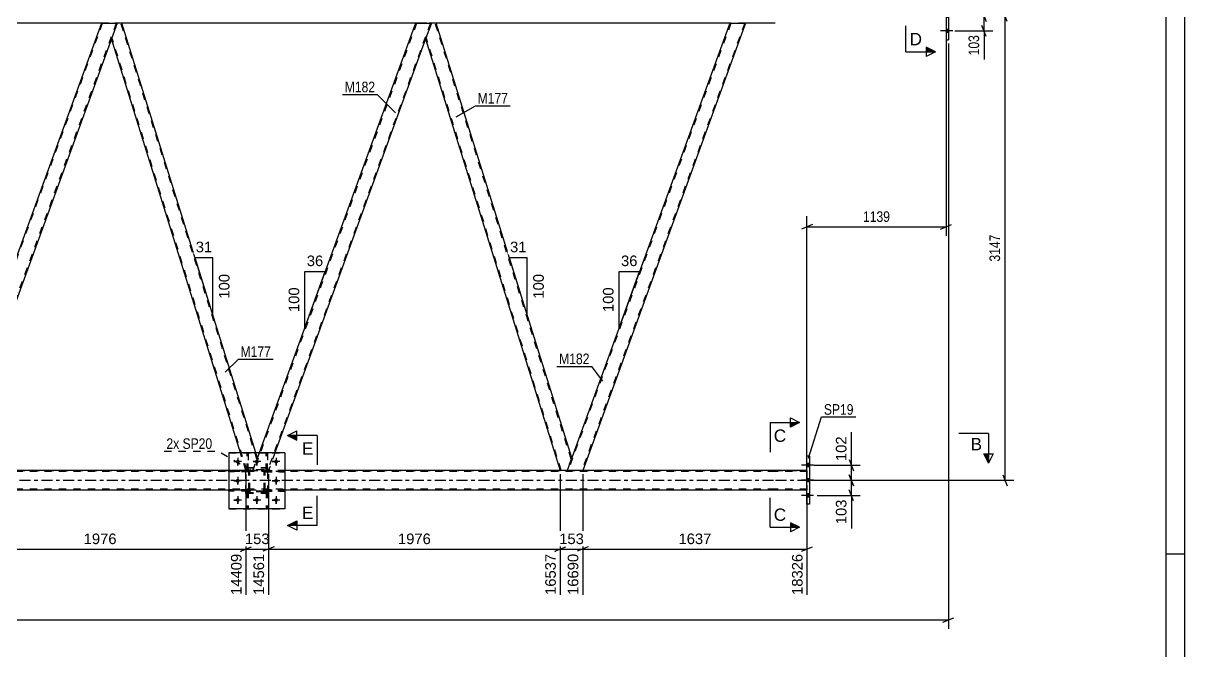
# Model space of a CAD drawing. Header units: millimetres. Extents: x 0 to 841, y 0 to 594.
# Drawn here: x 526.3 to 841, y 271.8 to 441.9 of the extents above; entities that cross this region are included whole.
import ezdxf

# ---------------------------------------------------------------- set-up
doc = ezdxf.new("R2010")
doc.units = ezdxf.units.MM
doc.linetypes.add('DXK_LINE_DOT2', pattern=[3.9198, 1.9599, -1.9599])
doc.linetypes.add('DXK_LINE_DOT3', pattern=[5.9187, 2.979, -0.9799, 0.9799, -0.9799])
doc.styles.add('Arial', font='arial.ttf', dxfattribs={"height": 0.2})
doc.styles.add('Arial Narrow', font='ARIALN.TTF', dxfattribs={"height": 0.2})

# ---------------------------------------------------------------- blocks, each defined once
blk = doc.blocks.new('Unknown-717034159-1133')
at = {"color": 5, "linetype": 'Continuous'}
for p, q in [((841, 0), (841, 594)), ((836, 5), (836, 589)), ((841, 298), (836, 298))]:
    blk.add_line(p, q, dxfattribs=at)
blk = doc.blocks.new('Part-717034159-4029 - 3558')
at = {"color": 7, "linetype": 'DXK_LINE_DOT2'}
for p, q in [((592.52, 315.11), (592.2, 315.11)), ((592.2, 315.11), (592.2, 310.27)), ((592.52, 315.11), (592.52, 310.27)), ((592.2, 314.51), (592.52, 314.51)), ((592.2, 310.27), (592.52, 310.27))]:
    blk.add_line(p, q, dxfattribs=at)
blk = doc.blocks.new('Part-717034159-4023 - 3558')
at = {"color": 2, "linetype": 'Continuous'}
for p, q in [((592.2, 325.47), (592.2, 325.47)), ((592.52, 325.47), (592.2, 325.47)), ((592.52, 325.47), (592.52, 325.47))]:
    blk.add_line(p, q, dxfattribs=at)
at = {"color": 7, "linetype": 'DXK_LINE_DOT2'}
for p, q in [((592.2, 320.63), (592.2, 325.47)), ((592.52, 320.63), (592.52, 325.47)), ((592.2, 321.23), (592.52, 321.23)), ((592.52, 320.63), (592.2, 320.63))]:
    blk.add_line(p, q, dxfattribs=at)
blk = doc.blocks.new('Part-717034159-3854 - 3558')
at = {"color": 2, "linetype": 'Continuous'}
for p, q in [((636.91, 441.87), (635.36, 437.62)), ((638.23, 441.87), (636.91, 441.87)), ((674.93, 324.12), (638.23, 441.87)), ((635.36, 437.62), (671.82, 320.65)), ((674.93, 324.12), (674.66, 323.37)), ((674.66, 323.37), (673.67, 320.65))]:
    blk.add_line(p, q, dxfattribs=at)
at = {"color": 7, "linetype": 'DXK_LINE_DOT2'}
for p, q in [((674.79, 323.74), (637.98, 441.87)), ((672.07, 320.65), (635.5, 437.99)), ((674.91, 324.06), (674.66, 323.37)), ((673.67, 320.65), (671.82, 320.65))]:
    blk.add_line(p, q, dxfattribs=at)
blk = doc.blocks.new('Part-717034159-3880 - 3558')
at = {"color": 7, "linetype": 'DXK_LINE_DOT2'}
for p, q in [((587.45, 320.39), (587.48, 320.57)), ((587.48, 320.57), (587.45, 320.39)), ((587.45, 315.35), (587.45, 320.39)), ((587.69, 320.39), (587.71, 320.48)), ((587.69, 315.35), (587.69, 320.39)), ((587.71, 320.48), (587.76, 320.56)), ((587.74, 320.83), (587.93, 320.87)), ((587.93, 320.87), (587.74, 320.83)), ((587.76, 320.56), (587.84, 320.61)), ((587.84, 320.61), (587.93, 320.63)), ((591.37, 320.87), (587.93, 320.87)), ((587.93, 320.63), (591.37, 320.63)), ((591.37, 320.87), (591.55, 320.83)), ((591.55, 320.83), (591.37, 320.87)), ((591.37, 320.63), (591.46, 320.61)), ((591.46, 320.61), (591.54, 320.56)), ((591.54, 320.56), (591.59, 320.48)), ((591.59, 320.48), (591.61, 320.39)), ((591.61, 315.35), (591.61, 320.39)), ((591.81, 320.57), (591.85, 320.39)), ((591.85, 320.39), (591.81, 320.57)), ((591.85, 315.35), (591.85, 320.39)), ((587.48, 315.17), (587.45, 315.35)), ((587.45, 315.35), (587.48, 315.17)), ((587.71, 315.26), (587.69, 315.35)), ((587.76, 315.18), (587.71, 315.26)), ((587.93, 314.87), (587.74, 314.91)), ((587.74, 314.91), (587.93, 314.87)), ((587.84, 315.13), (587.76, 315.18)), ((587.93, 315.11), (587.84, 315.13)), ((591.37, 315.11), (587.93, 315.11)), ((591.37, 314.87), (587.93, 314.87)), ((591.46, 315.13), (591.37, 315.11)), ((591.55, 314.91), (591.37, 314.87)), ((591.37, 314.87), (591.55, 314.91)), ((591.54, 315.18), (591.46, 315.13)), ((591.59, 315.26), (591.54, 315.18)), ((591.61, 315.35), (591.59, 315.26)), ((591.85, 315.35), (591.81, 315.17)), ((591.81, 315.17), (591.85, 315.35))]:
    blk.add_line(p, q, dxfattribs=at)
at = {"color": 7, "linetype": 'DXK_LINE_DOT3'}
blk.add_line((589.65, 317.87), (589.65, 317.87), dxfattribs=at)
at = {"color": 7, "linetype": 'DXK_LINE_DOT2'}
for centre, start, end in [((587.93, 320.39), 112.5, 157.5), ((587.93, 320.39), 112.5, 157.5), ((591.37, 320.39), 22.5, 67.5), ((591.37, 320.39), 22.5, 67.5), ((587.93, 315.35), 202.5, 247.5), ((587.93, 315.35), 202.5, 247.5), ((591.37, 315.35), 292.5, 337.5), ((591.37, 315.35), 292.5, 337.5)]:
    blk.add_arc(centre, 0.48, start, end, dxfattribs=at)
blk = doc.blocks.new('Bolt-717034159-3777 - 3558')
at = {"color": 1, "linetype": 'Continuous'}
for p, q in [((584.45, 324.11), (584.45, 323.42)), ((589.65, 324.11), (589.65, 323.42)), ((594.85, 324.11), (594.85, 323.42)), ((583.41, 323.07), (584.1, 323.07)), ((584.45, 322.03), (584.45, 322.72)), ((585.49, 323.07), (584.79, 323.07)), ((588.61, 323.07), (589.3, 323.07)), ((589.65, 322.03), (589.65, 322.72)), ((590.69, 323.07), (589.99, 323.07)), ((593.81, 323.07), (594.5, 323.07)), ((594.85, 322.03), (594.85, 322.72)), ((595.89, 323.07), (595.19, 323.07)), ((583.41, 317.87), (584.1, 317.87)), ((584.45, 318.91), (584.45, 318.22)), ((585.49, 317.87), (584.79, 317.87)), ((593.81, 317.87), (594.5, 317.87)), ((594.85, 318.91), (594.85, 318.22)), ((595.89, 317.87), (595.19, 317.87)), ((584.45, 316.83), (584.45, 317.52)), ((594.85, 316.83), (594.85, 317.52)), ((583.41, 312.67), (584.1, 312.67)), ((584.45, 313.71), (584.45, 313.02)), ((584.45, 311.63), (584.45, 312.32)), ((585.49, 312.67), (584.79, 312.67)), ((588.61, 312.67), (589.3, 312.67)), ((589.65, 313.71), (589.65, 313.02)), ((589.65, 311.63), (589.65, 312.32)), ((590.69, 312.67), (589.99, 312.67)), ((593.81, 312.67), (594.5, 312.67)), ((594.85, 313.71), (594.85, 313.02)), ((594.85, 311.63), (594.85, 312.32)), ((595.89, 312.67), (595.19, 312.67))]:
    blk.add_line(p, q, dxfattribs=at)
blk = doc.blocks.new('Part-717034159-3779 - 3558')
at = {"color": 7, "linetype": 'DXK_LINE_DOT2'}
for p, q in [((592.65, 321.27), (586.65, 321.27)), ((586.65, 314.47), (586.65, 321.27)), ((592.65, 314.47), (592.65, 321.27)), ((592.65, 314.47), (586.65, 314.47))]:
    blk.add_line(p, q, dxfattribs=at)
blk = doc.blocks.new('Part-717034159-3780 - 3558')
at = {"color": 7, "linetype": 'DXK_LINE_DOT2'}
for p, q in [((592.65, 321.41), (586.65, 321.41)), ((586.65, 314.61), (586.65, 321.41)), ((592.65, 314.61), (592.65, 321.41)), ((592.65, 314.61), (586.65, 314.61))]:
    blk.add_line(p, q, dxfattribs=at)
blk = doc.blocks.new('Part-717034159-3781 - 3558')
at = {"color": 7, "linetype": 'DXK_LINE_DOT2'}
for p, q in [((587.45, 320.39), (587.48, 320.57)), ((587.48, 320.57), (587.45, 320.39)), ((587.45, 315.35), (587.45, 320.39)), ((587.69, 320.39), (587.71, 320.48)), ((587.69, 315.35), (587.69, 320.39)), ((587.71, 320.48), (587.76, 320.56)), ((587.74, 320.83), (587.93, 320.87)), ((587.93, 320.87), (587.74, 320.83)), ((587.76, 320.56), (587.84, 320.61)), ((587.84, 320.61), (587.93, 320.63)), ((591.37, 320.87), (587.93, 320.87)), ((587.93, 320.63), (591.37, 320.63)), ((591.37, 320.87), (591.55, 320.83)), ((591.55, 320.83), (591.37, 320.87)), ((591.37, 320.63), (591.46, 320.61)), ((591.46, 320.61), (591.54, 320.56)), ((591.54, 320.56), (591.59, 320.48)), ((591.59, 320.48), (591.61, 320.39)), ((591.61, 315.35), (591.61, 320.39)), ((591.81, 320.57), (591.85, 320.39)), ((591.85, 320.39), (591.81, 320.57)), ((591.85, 315.35), (591.85, 320.39)), ((587.48, 315.17), (587.45, 315.35)), ((587.45, 315.35), (587.48, 315.17)), ((587.71, 315.26), (587.69, 315.35)), ((587.76, 315.18), (587.71, 315.26)), ((587.93, 314.87), (587.74, 314.91)), ((587.74, 314.91), (587.93, 314.87)), ((587.84, 315.13), (587.76, 315.18)), ((587.93, 315.11), (587.84, 315.13)), ((591.37, 315.11), (587.93, 315.11)), ((591.37, 314.87), (587.93, 314.87)), ((591.46, 315.13), (591.37, 315.11)), ((591.55, 314.91), (591.37, 314.87)), ((591.37, 314.87), (591.55, 314.91)), ((591.54, 315.18), (591.46, 315.13)), ((591.59, 315.26), (591.54, 315.18)), ((591.61, 315.35), (591.59, 315.26)), ((591.85, 315.35), (591.81, 315.17)), ((591.81, 315.17), (591.85, 315.35))]:
    blk.add_line(p, q, dxfattribs=at)
at = {"color": 7, "linetype": 'DXK_LINE_DOT3'}
blk.add_line((589.65, 317.87), (589.65, 317.87), dxfattribs=at)
at = {"color": 7, "linetype": 'DXK_LINE_DOT2'}
for centre, start, end in [((587.93, 320.39), 112.5, 157.5), ((587.93, 320.39), 112.5, 157.5), ((591.37, 320.39), 22.5, 67.5), ((591.37, 320.39), 22.5, 67.5), ((587.93, 315.35), 202.5, 247.5), ((587.93, 315.35), 202.5, 247.5), ((591.37, 315.35), 292.5, 337.5), ((591.37, 315.35), 292.5, 337.5)]:
    blk.add_arc(centre, 0.48, start, end, dxfattribs=at)
blk = doc.blocks.new('Part-717034159-3926 - 3558')
at = {"color": 7, "linetype": 'DXK_LINE_DOT2'}
for p, q in [((547.77, 441.87), (503.65, 320.65)), ((551.52, 441.87), (507.4, 320.65)), ((551.77, 441.87), (550.23, 437.62)), ((504.66, 324.12), (503.4, 320.65)), ((507.65, 320.65), (503.4, 320.65))]:
    blk.add_line(p, q, dxfattribs=at)
at = {"color": 2, "linetype": 'Continuous'}
for p, q in [((547.52, 441.87), (504.66, 324.12)), ((547.52, 441.87), (551.77, 441.87)), ((550.23, 437.62), (507.65, 320.65))]:
    blk.add_line(p, q, dxfattribs=at)
blk = doc.blocks.new('Part-717034159-3805 - 3558')
at = {"color": 7, "linetype": 'DXK_LINE_DOT2'}
for p, q in [((722.04, 441.87), (206.98, 441.87)), ((553.09, 441.87), (547.52, 441.87)), ((638.23, 441.87), (632.65, 441.87)), ((722.04, 441.87), (717.79, 441.87))]:
    blk.add_line(p, q, dxfattribs=at)
at = {"color": 2, "linetype": 'Continuous'}
for p, q in [((547.52, 441.87), (467.96, 441.87)), ((632.65, 441.87), (553.09, 441.87)), ((717.79, 441.87), (638.23, 441.87)), ((730.04, 441.87), (722.04, 441.87))]:
    blk.add_line(p, q, dxfattribs=at)
blk = doc.blocks.new('Part-717034159-3806 - 3558')
at = {"color": 7, "linetype": 'DXK_LINE_DOT2'}
for p, q in [((587.45, 315.43), (582.05, 315.43)), ((582.05, 315.43), (582.05, 315.11)), ((587.45, 315.11), (582.05, 315.11)), ((586.85, 315.11), (586.85, 315.43)), ((587.45, 315.11), (587.45, 315.43))]:
    blk.add_line(p, q, dxfattribs=at)
blk = doc.blocks.new('Part-717034159-3811 - 3558')
at = {"color": 2, "linetype": 'Continuous'}
for p, q in [((776.33, 450.37), (776.33, 437.37)), ((776.33, 450.37), (776.97, 450.37)), ((776.97, 450.37), (776.97, 437.37)), ((776.33, 437.37), (776.97, 437.37))]:
    blk.add_line(p, q, dxfattribs=at)
blk = doc.blocks.new('Part-717034159-3816 - 3558')
at = {"color": 2, "linetype": 'Continuous'}
for p, q in [((738.66, 311.51), (738.66, 324.51)), ((739.3, 324.51), (738.66, 324.51)), ((739.3, 324.51), (739.3, 311.51)), ((739.3, 311.51), (738.66, 311.51))]:
    blk.add_line(p, q, dxfattribs=at)
blk = doc.blocks.new('Part-717034159-3839 - 3558')
at = {"color": 7, "linetype": 'DXK_LINE_DOT2'}
for p, q in [((632.91, 441.87), (588.79, 320.65)), ((636.65, 441.87), (592.53, 320.65)), ((636.91, 441.87), (635.36, 437.62)), ((590.29, 325.47), (588.53, 320.65)), ((594.54, 325.47), (592.79, 320.65)), ((592.79, 320.65), (588.53, 320.65))]:
    blk.add_line(p, q, dxfattribs=at)
at = {"color": 2, "linetype": 'Continuous'}
for p, q in [((632.65, 441.87), (590.29, 325.47)), ((632.65, 441.87), (636.91, 441.87)), ((635.36, 437.62), (594.54, 325.47))]:
    blk.add_line(p, q, dxfattribs=at)
blk = doc.blocks.new('Part-717034159-3859 - 3558')
at = {"color": 7, "linetype": 'DXK_LINE_DOT2'}
for p, q in [((718.04, 441.87), (673.92, 320.65)), ((721.79, 441.87), (677.67, 320.65)), ((674.93, 324.12), (673.67, 320.65)), ((677.92, 320.65), (673.67, 320.65))]:
    blk.add_line(p, q, dxfattribs=at)
at = {"color": 2, "linetype": 'Continuous'}
for p, q in [((717.79, 441.87), (674.93, 324.12)), ((722.04, 441.87), (677.92, 320.65)), ((717.79, 441.87), (722.04, 441.87))]:
    blk.add_line(p, q, dxfattribs=at)
blk = doc.blocks.new('Part-717034159-3869 - 3558')
at = {"color": 7, "linetype": 'DXK_LINE_DOT2'}
for p, q in [((587, 320.63), (587, 325.47)), ((587, 325.47), (587.32, 325.47)), ((587.32, 325.47), (587.32, 320.63)), ((587, 321.23), (587.32, 321.23)), ((587.32, 320.63), (587, 320.63))]:
    blk.add_line(p, q, dxfattribs=at)
blk = doc.blocks.new('Part-717034159-3872 - 3558')
at = {"color": 7, "linetype": 'DXK_LINE_DOT2'}
for p, q in [((592.2, 320.63), (592.2, 325.47)), ((592.2, 325.47), (592.52, 325.47)), ((592.52, 325.47), (592.52, 320.63)), ((592.2, 321.23), (592.52, 321.23)), ((592.52, 320.63), (592.2, 320.63))]:
    blk.add_line(p, q, dxfattribs=at)
blk = doc.blocks.new('Part-717034159-3875 - 3558')
at = {"color": 7, "linetype": 'DXK_LINE_DOT2'}
for p, q in [((587, 315.11), (587.32, 315.11)), ((587, 315.11), (587, 310.27)), ((587.32, 315.11), (587.32, 310.27)), ((587, 314.51), (587.32, 314.51)), ((587.32, 310.27), (587, 310.27))]:
    blk.add_line(p, q, dxfattribs=at)
blk = doc.blocks.new('Part-717034159-3878 - 3558')
at = {"color": 7, "linetype": 'DXK_LINE_DOT2'}
for p, q in [((592.2, 315.11), (592.52, 315.11)), ((592.2, 315.11), (592.2, 310.27)), ((592.52, 315.11), (592.52, 310.27)), ((592.2, 314.51), (592.52, 314.51)), ((592.52, 310.27), (592.2, 310.27))]:
    blk.add_line(p, q, dxfattribs=at)
blk = doc.blocks.new('Part-717034159-3931 - 3558')
at = {"color": 2, "linetype": 'Continuous'}
for p, q in [((551.77, 441.87), (550.23, 437.62)), ((553.09, 441.87), (551.77, 441.87)), ((589.37, 325.47), (553.09, 441.87)), ((585.18, 325.47), (550.23, 437.62))]:
    blk.add_line(p, q, dxfattribs=at)
at = {"color": 7, "linetype": 'DXK_LINE_DOT2'}
for p, q in [((589.66, 323.74), (552.84, 441.87)), ((586.94, 320.65), (550.36, 437.99)), ((586.69, 320.65), (585.18, 325.47)), ((588.53, 320.65), (589.79, 324.12)), ((589.79, 324.12), (589.37, 325.47)), ((586.69, 320.65), (588.53, 320.65))]:
    blk.add_line(p, q, dxfattribs=at)
blk = doc.blocks.new('Part-717034159-3947 - 3558')
at = {"color": 7, "linetype": 'DXK_LINE_DOT2'}
for p, q in [((730.04, 320.41), (57.78, 320.41)), ((156.37, 320.65), (730.04, 320.65)), ((597.25, 320.65), (582.05, 320.65)), ((730.14, 320.65), (738.66, 320.65)), ((738.66, 320.41), (730.14, 320.41)), ((738.66, 320.65), (738.66, 315.37)), ((730.04, 315.61), (57.78, 315.61)), ((597.25, 315.37), (326.63, 315.37)), ((738.66, 315.61), (730.14, 315.61))]:
    blk.add_line(p, q, dxfattribs=at)
at = {"color": 7, "linetype": 'DXK_LINE_DOT3'}
for p, q in [((57.78, 318.01), (730.04, 318.01)), ((730.14, 318.01), (738.66, 318.01))]:
    blk.add_line(p, q, dxfattribs=at)
at = {"color": 2, "linetype": 'Continuous'}
for p, q in [((582.05, 320.65), (341.83, 320.65)), ((730.04, 320.65), (597.25, 320.65)), ((738.66, 320.65), (730.14, 320.65)), ((582.05, 315.37), (341.83, 315.37)), ((730.04, 315.37), (597.25, 315.37)), ((738.66, 315.37), (730.14, 315.37))]:
    blk.add_line(p, q, dxfattribs=at)
blk = doc.blocks.new('Part-717034159-3954 - 3558')
at = {"color": 7, "linetype": 'DXK_LINE_DOT2'}
for p, q in [((587.45, 320.63), (582.05, 320.63)), ((582.05, 320.63), (582.05, 320.31)), ((587.45, 320.31), (582.05, 320.31)), ((586.85, 320.31), (586.85, 320.63)), ((587.45, 320.31), (587.45, 320.63))]:
    blk.add_line(p, q, dxfattribs=at)
blk = doc.blocks.new('Part-717034159-3955 - 3558')
at = {"color": 7, "linetype": 'DXK_LINE_DOT2'}
for p, q in [((597.25, 315.43), (591.85, 315.43)), ((591.85, 315.43), (591.85, 315.11)), ((591.85, 315.11), (597.25, 315.11)), ((592.45, 315.11), (592.45, 315.43)), ((597.25, 315.11), (597.25, 315.43))]:
    blk.add_line(p, q, dxfattribs=at)
blk = doc.blocks.new('Part-717034159-3956 - 3558')
at = {"color": 7, "linetype": 'DXK_LINE_DOT2'}
for p, q in [((597.25, 320.63), (591.85, 320.63)), ((591.85, 320.63), (591.85, 320.31)), ((591.85, 320.31), (597.25, 320.31)), ((592.45, 320.31), (592.45, 320.63)), ((597.25, 320.31), (597.25, 320.63))]:
    blk.add_line(p, q, dxfattribs=at)
blk = doc.blocks.new('Bolt-717034159-3969 - 3558')
at = {"linetype": 'Continuous'}
for points in [[(776.33, 448.41), (776.33, 447.53), (776.97, 447.53), (776.97, 448.41)], [(776.33, 448.41), (776.33, 447.53), (776.97, 447.53), (776.97, 448.41)], [(776.33, 448.41), (776.33, 447.53), (776.97, 447.53), (776.97, 448.41)], [(776.33, 444.31), (776.33, 443.43), (776.97, 443.43), (776.97, 444.31)], [(776.33, 444.31), (776.33, 443.43), (776.97, 443.43), (776.97, 444.31)], [(776.33, 440.21), (776.33, 439.33), (776.97, 439.33), (776.97, 440.21)], [(776.33, 440.21), (776.33, 439.33), (776.97, 439.33), (776.97, 440.21)], [(776.33, 440.21), (776.33, 439.33), (776.97, 439.33), (776.97, 440.21)]]:
    blk.add_hatch(color=1, dxfattribs=at).paths.add_polyline_path(points)
at = {"color": 1, "linetype": 'Continuous'}
for p, q in [((778.13, 447.97), (774.81, 447.97)), ((778.13, 447.97), (774.81, 447.97)), ((778.13, 447.97), (774.81, 447.97)), ((776.97, 448.41), (776.33, 448.41)), ((776.97, 448.41), (776.33, 448.41)), ((776.97, 448.41), (776.33, 448.41)), ((776.97, 447.53), (776.33, 447.53)), ((776.97, 447.53), (776.33, 447.53)), ((776.97, 447.53), (776.33, 447.53)), ((778.13, 443.87), (774.81, 443.87)), ((778.13, 443.87), (774.81, 443.87)), ((776.97, 444.31), (776.33, 444.31)), ((776.97, 444.31), (776.33, 444.31)), ((776.97, 443.43), (776.33, 443.43)), ((776.97, 443.43), (776.33, 443.43)), ((778.13, 439.77), (774.81, 439.77)), ((778.13, 439.77), (774.81, 439.77)), ((778.13, 439.77), (774.81, 439.77)), ((776.97, 440.21), (776.33, 440.21)), ((776.97, 440.21), (776.33, 440.21)), ((776.97, 440.21), (776.33, 440.21)), ((776.97, 439.33), (776.33, 439.33)), ((776.97, 439.33), (776.33, 439.33)), ((776.97, 439.33), (776.33, 439.33))]:
    blk.add_line(p, q, dxfattribs=at)
blk = doc.blocks.new('Bolt-717034159-3970 - 3558')
at = {"linetype": 'Continuous'}
for points in [[(738.66, 322.55), (738.66, 321.67), (739.3, 321.67), (739.3, 322.55)], [(738.66, 322.55), (738.66, 321.67), (739.3, 321.67), (739.3, 322.55)], [(738.66, 322.55), (738.66, 321.67), (739.3, 321.67), (739.3, 322.55)], [(738.66, 318.45), (738.66, 317.57), (739.3, 317.57), (739.3, 318.45)], [(738.66, 318.45), (738.66, 317.57), (739.3, 317.57), (739.3, 318.45)], [(738.66, 314.35), (738.66, 313.47), (739.3, 313.47), (739.3, 314.35)], [(738.66, 314.35), (738.66, 313.47), (739.3, 313.47), (739.3, 314.35)], [(738.66, 314.35), (738.66, 313.47), (739.3, 313.47), (739.3, 314.35)]]:
    blk.add_hatch(color=1, dxfattribs=at).paths.add_polyline_path(points)
at = {"color": 1, "linetype": 'Continuous'}
for p, q in [((740.46, 322.11), (737.14, 322.11)), ((740.46, 322.11), (737.14, 322.11)), ((740.46, 322.11), (737.14, 322.11)), ((739.3, 322.55), (738.66, 322.55)), ((739.3, 322.55), (738.66, 322.55)), ((739.3, 322.55), (738.66, 322.55)), ((739.3, 321.67), (738.66, 321.67)), ((739.3, 321.67), (738.66, 321.67)), ((739.3, 321.67), (738.66, 321.67)), ((740.46, 318.01), (737.14, 318.01)), ((740.46, 318.01), (737.14, 318.01)), ((739.3, 318.45), (738.66, 318.45)), ((739.3, 318.45), (738.66, 318.45)), ((739.3, 317.57), (738.66, 317.57)), ((739.3, 317.57), (738.66, 317.57)), ((740.46, 313.91), (737.14, 313.91)), ((740.46, 313.91), (737.14, 313.91)), ((740.46, 313.91), (737.14, 313.91)), ((739.3, 314.35), (738.66, 314.35)), ((739.3, 314.35), (738.66, 314.35)), ((739.3, 314.35), (738.66, 314.35)), ((739.3, 313.47), (738.66, 313.47)), ((739.3, 313.47), (738.66, 313.47)), ((739.3, 313.47), (738.66, 313.47))]:
    blk.add_line(p, q, dxfattribs=at)
blk = doc.blocks.new('Part-717034159-3976 - 3558')
at = {"color": 7, "linetype": 'DXK_LINE_DOT2'}
for p, q in [((582.05, 325.47), (582.05, 310.27)), ((582.05, 325.47), (597.25, 325.47)), ((597.25, 325.47), (597.25, 310.27)), ((582.05, 310.27), (597.25, 310.27))]:
    blk.add_line(p, q, dxfattribs=at)
blk = doc.blocks.new('Bolt-717034159-3994 - 3558')
at = {"linetype": 'Continuous'}
for points in [[(584.97, 323.07, -1), (583.93, 323.07, -1)], [(590.17, 323.07, -1), (589.13, 323.07, -1)], [(595.37, 323.07, -1), (594.33, 323.07, -1)], [(584.97, 317.87, -1), (583.93, 317.87, -1)], [(595.37, 317.87, -1), (594.33, 317.87, -1)], [(584.97, 312.67, -1), (583.93, 312.67, -1)], [(590.17, 312.67, -1), (589.13, 312.67, -1)], [(595.37, 312.67, -1), (594.33, 312.67, -1)]]:
    blk.add_hatch(color=1, dxfattribs=at).paths.add_polyline_path(points)
at = {"color": 1, "linetype": 'Continuous'}
for p, q in [((584.45, 324.11), (584.45, 322.03)), ((589.65, 324.11), (589.65, 322.03)), ((594.85, 324.11), (594.85, 322.03)), ((585.49, 323.07), (583.41, 323.07)), ((590.69, 323.07), (588.61, 323.07)), ((595.89, 323.07), (593.81, 323.07)), ((585.49, 317.87), (583.41, 317.87)), ((584.45, 318.91), (584.45, 316.83)), ((595.89, 317.87), (593.81, 317.87)), ((594.85, 318.91), (594.85, 316.83)), ((585.49, 312.67), (583.41, 312.67)), ((584.45, 313.71), (584.45, 311.63)), ((590.69, 312.67), (588.61, 312.67)), ((589.65, 313.71), (589.65, 311.63)), ((595.89, 312.67), (593.81, 312.67)), ((594.85, 313.71), (594.85, 311.63))]:
    blk.add_line(p, q, dxfattribs=at)
blk = doc.blocks.new('Part-717034159-4013 - 3558')
at = {"color": 2, "linetype": 'Continuous'}
for p, q in [((597.25, 325.47), (582.05, 325.47)), ((582.05, 325.47), (582.05, 310.27)), ((597.25, 325.47), (597.25, 310.27)), ((597.25, 310.27), (582.05, 310.27))]:
    blk.add_line(p, q, dxfattribs=at)
blk = doc.blocks.new('Part-717034159-4014 - 3558')
at = {"color": 7, "linetype": 'DXK_LINE_DOT2'}
for p, q in [((591.85, 320.31), (591.85, 320.63)), ((591.85, 320.63), (597.25, 320.63)), ((597.25, 320.31), (591.85, 320.31)), ((592.45, 320.31), (592.45, 320.63)), ((597.25, 320.63), (597.25, 320.31))]:
    blk.add_line(p, q, dxfattribs=at)
blk = doc.blocks.new('Part-717034159-4015 - 3558')
at = {"color": 7, "linetype": 'DXK_LINE_DOT2'}
for p, q in [((591.85, 315.11), (591.85, 315.43)), ((591.85, 315.43), (597.25, 315.43)), ((597.25, 315.11), (591.85, 315.11)), ((592.45, 315.11), (592.45, 315.43)), ((597.25, 315.43), (597.25, 315.11))]:
    blk.add_line(p, q, dxfattribs=at)
blk = doc.blocks.new('Part-717034159-4016 - 3558')
at = {"color": 7, "linetype": 'DXK_LINE_DOT2'}
for p, q in [((587.45, 320.63), (582.05, 320.63)), ((582.05, 320.31), (582.05, 320.63)), ((587.45, 320.31), (582.05, 320.31)), ((586.85, 320.31), (586.85, 320.63)), ((587.45, 320.63), (587.45, 320.31))]:
    blk.add_line(p, q, dxfattribs=at)
blk = doc.blocks.new('Part-717034159-4017 - 3558')
at = {"color": 7, "linetype": 'DXK_LINE_DOT2'}
for p, q in [((587.45, 315.43), (582.05, 315.43)), ((582.05, 315.11), (582.05, 315.43)), ((587.45, 315.11), (582.05, 315.11)), ((586.85, 315.11), (586.85, 315.43)), ((587.45, 315.43), (587.45, 315.11))]:
    blk.add_line(p, q, dxfattribs=at)
blk = doc.blocks.new('Part-717034159-4020 - 3558')
at = {"color": 2, "linetype": 'Continuous'}
for p, q in [((587, 325.47), (587, 325.47)), ((587.32, 325.47), (587, 325.47)), ((587.32, 325.47), (587.32, 325.47))]:
    blk.add_line(p, q, dxfattribs=at)
at = {"color": 7, "linetype": 'DXK_LINE_DOT2'}
for p, q in [((587, 320.63), (587, 325.47)), ((587.32, 320.63), (587.32, 325.47)), ((587, 321.23), (587.32, 321.23)), ((587.32, 320.63), (587, 320.63))]:
    blk.add_line(p, q, dxfattribs=at)
blk = doc.blocks.new('Part-717034159-4026 - 3558')
at = {"color": 7, "linetype": 'DXK_LINE_DOT2'}
for p, q in [((587.32, 315.11), (587, 315.11)), ((587, 315.11), (587, 310.27)), ((587.32, 315.11), (587.32, 310.27)), ((587, 314.51), (587.32, 314.51)), ((587, 310.27), (587.32, 310.27))]:
    blk.add_line(p, q, dxfattribs=at)
blk = doc.blocks.new('StraightDimension-717034159-4907 - 3558')
at = {"color": 7, "linetype": 'Continuous'}
for p, q in [((677.92, 319.65), (677.92, 286.95)), ((738.66, 314.37), (738.66, 286.95)), ((679.42, 299.97), (676.42, 298.77)), ((677.92, 299.37), (738.66, 299.37)), ((737.16, 298.77), (740.16, 299.97))]:
    blk.add_line(p, q, dxfattribs=at)
at = {"color": 0}
blk.add_wipeout([(713.34, 300.12), (713.34, 304.32), (703.25, 304.32), (703.25, 300.12)], dxfattribs=at)
at = {"color": 0, "linetype": 'Continuous'}
blk.add_wipeout([(738.06, 298.67), (733.86, 298.67), (733.86, 286.35), (738.06, 286.35)], dxfattribs=at)
at = {"color": 3, "style": 'Arial'}
blk.add_text('1637', height=2.865, dxfattribs=at).set_placement((703.85, 300.72))
at = {"color": 3, "linetype": 'Continuous', "style": 'Arial'}
blk.add_text('18326', height=2.865, rotation=90.0002, dxfattribs=at).set_placement((737.46, 286.95))
blk = doc.blocks.new('StraightDimension-717034159-4831 - 3558')
at = {"color": 7, "linetype": 'Continuous'}
for p, q in [((507.65, 319.65), (507.65, 286.95)), ((586.69, 319.65), (586.69, 286.95)), ((509.15, 299.97), (506.15, 298.77)), ((507.65, 299.37), (586.69, 299.37)), ((585.19, 298.77), (588.19, 299.97))]:
    blk.add_line(p, q, dxfattribs=at)
at = {"color": 0}
blk.add_wipeout([(552.22, 300.12), (552.22, 304.32), (542.12, 304.32), (542.12, 300.12)], dxfattribs=at)
at = {"color": 0, "linetype": 'Continuous'}
blk.add_wipeout([(586.09, 298.67), (581.89, 298.67), (581.89, 286.35), (586.09, 286.35)], dxfattribs=at)
at = {"color": 3, "style": 'Arial'}
blk.add_text('1976', height=2.865, dxfattribs=at).set_placement((542.72, 300.72))
at = {"color": 3, "linetype": 'Continuous', "style": 'Arial'}
blk.add_text('14409', height=2.865, rotation=90.0002, dxfattribs=at).set_placement((585.49, 286.95))
blk = doc.blocks.new('AngleDimension-717034159-5112 - 3558')
at = {"color": 7, "linetype": 'Continuous'}
for p, q in [((687.75, 374.55), (693.29, 374.55)), ((687.75, 359.33), (693.29, 374.55)), ((687.75, 359.33), (687.75, 374.55)), ((693.32, 374.65), (693.29, 374.55))]:
    blk.add_line(p, q, dxfattribs=at)
at = {"color": 0}
for points in [[(693.34, 375.45), (693.34, 379.65), (687.69, 379.65), (687.69, 375.45)], [(686.85, 370.88), (682.65, 370.88), (682.65, 363.01), (686.85, 363.01)]]:
    blk.add_wipeout(points, dxfattribs=at)
at = {"color": 3, "style": 'Arial'}
blk.add_text('36', height=2.865, dxfattribs=at).set_placement((688.29, 376.05))
blk.add_text('100', height=2.865, rotation=90.0002, dxfattribs=at).set_placement((686.25, 363.61))
blk = doc.blocks.new('StraightDimension-717034159-4346 - 3558')
at = {"color": 7, "linetype": 'Continuous'}
for p, q in [((776.97, 436.37), (776.97, 277.76)), ((48.52, 280.16), (776.97, 280.16)), ((775.47, 279.56), (778.47, 280.76))]:
    blk.add_line(p, q, dxfattribs=at)
blk = doc.blocks.new('StraightDimension-717034159-10579 - 3558')
at = {"color": 7, "linetype": 'Continuous'}
for p, q in [((740.54, 322.11), (753.1, 322.11)), ((750.1, 323.61), (751.3, 320.61)), ((750.7, 318.01), (750.7, 322.11)), ((740.54, 318.01), (753.1, 318.01)), ((751.3, 316.51), (750.1, 319.51))]:
    blk.add_line(p, q, dxfattribs=at)
at = {"color": 0}
blk.add_wipeout([(749.95, 330.5), (745.75, 330.5), (745.75, 322.63), (749.95, 322.63)], dxfattribs=at)
at = {"color": 7, "linetype": 'Continuous'}
blk.add_line((750.7, 322.11), (750.7, 331.03), dxfattribs=at)
blk.add_line((750.7, 322.11), (750.7, 331.03), dxfattribs=at)
at = {"color": 3, "style": 'Arial'}
blk.add_text('102', height=2.865, rotation=90.0002, dxfattribs=at).set_placement((749.35, 323.23))
blk = doc.blocks.new('StraightDimension-717034159-4294 - 3558')
at = {"color": 7, "linetype": 'Continuous'}
for p, q in [((776.33, 440.87), (776.33, 384.29)), ((740.16, 387.29), (737.16, 386.09)), ((738.66, 321.65), (738.66, 389.54)), ((774.83, 386.09), (777.83, 387.29)), ((738.66, 386.69), (776.33, 386.69))]:
    blk.add_line(p, q, dxfattribs=at)
at = {"color": 0}
blk.add_wipeout([(761.75, 387.44), (761.75, 391.64), (753.24, 391.64), (753.24, 387.44)], dxfattribs=at)
at = {"color": 3, "style": 'Arial Narrow'}
blk.add_text('1139', height=2.863, dxfattribs=at).set_placement((753.84, 388.04))
blk = doc.blocks.new('StraightDimension-717034159-4305 - 3558')
at = {"color": 7, "linetype": 'Continuous'}
for p, q in [((777.33, 443.87), (794.71, 443.87)), ((792.91, 442.37), (791.71, 445.37)), ((792.31, 318.01), (792.31, 443.87)), ((739.66, 318.01), (794.71, 318.01)), ((791.71, 319.51), (792.91, 316.51))]:
    blk.add_line(p, q, dxfattribs=at)
at = {"color": 0}
blk.add_wipeout([(791.56, 385.19), (787.36, 385.19), (787.36, 376.68), (791.56, 376.68)], dxfattribs=at)
at = {"color": 3, "style": 'Arial Narrow'}
blk.add_text('3147', height=2.863, rotation=90.0002, dxfattribs=at).set_placement((790.96, 377.28))
blk = doc.blocks.new('StraightDimension-717034159-4313 - 3558')
at = {"color": 7, "linetype": 'Continuous'}
for p, q in [((777.33, 443.87), (789.04, 443.87)), ((786.04, 445.37), (787.24, 442.37)), ((786.64, 439.77), (786.64, 443.87)), ((787.24, 438.27), (786.04, 441.27)), ((778.74, 439.77), (789.04, 439.77))]:
    blk.add_line(p, q, dxfattribs=at)
at = {"color": 0}
blk.add_wipeout([(785.89, 439.24), (781.69, 439.24), (781.69, 432.56), (785.89, 432.56)], dxfattribs=at)
at = {"color": 7, "linetype": 'Continuous'}
blk.add_line((786.64, 439.77), (786.64, 432.03), dxfattribs=at)
blk.add_line((786.64, 439.77), (786.64, 432.03), dxfattribs=at)
at = {"color": 3, "style": 'Arial Narrow'}
blk.add_text('103', height=2.863, rotation=90.0002, dxfattribs=at).set_placement((785.29, 433.16))
blk = doc.blocks.new('StraightDimension-717034159-4850 - 3558')
at = {"color": 7, "linetype": 'Continuous'}
for p, q in [((586.69, 319.65), (586.69, 286.95)), ((592.79, 319.65), (592.79, 286.95)), ((585.19, 298.77), (588.19, 299.97)), ((586.69, 299.37), (592.79, 299.37)), ((594.29, 299.97), (591.29, 298.77))]:
    blk.add_line(p, q, dxfattribs=at)
at = {"color": 0}
blk.add_wipeout([(593.67, 300.12), (593.67, 304.32), (585.8, 304.32), (585.8, 300.12)], dxfattribs=at)
at = {"color": 3, "style": 'Arial'}
blk.add_text('153', height=2.865, dxfattribs=at).set_placement((586.4, 300.72))
at = {"color": 0, "linetype": 'Continuous'}
blk.add_wipeout([(592.19, 298.67), (587.99, 298.67), (587.99, 286.35), (592.19, 286.35)], dxfattribs=at)
at = {"color": 3, "linetype": 'Continuous', "style": 'Arial'}
blk.add_text('14561', height=2.865, rotation=90.0002, dxfattribs=at).set_placement((591.59, 286.95))
blk = doc.blocks.new('StraightDimension-717034159-4869 - 3558')
at = {"color": 7, "linetype": 'Continuous'}
for p, q in [((592.79, 319.65), (592.79, 286.95)), ((671.82, 319.65), (671.82, 286.95)), ((594.29, 299.97), (591.29, 298.77)), ((592.79, 299.37), (671.82, 299.37)), ((670.32, 298.77), (673.32, 299.97))]:
    blk.add_line(p, q, dxfattribs=at)
at = {"color": 0}
blk.add_wipeout([(637.35, 300.12), (637.35, 304.32), (627.26, 304.32), (627.26, 300.12)], dxfattribs=at)
at = {"color": 0, "linetype": 'Continuous'}
blk.add_wipeout([(671.22, 298.67), (667.02, 298.67), (667.02, 286.35), (671.22, 286.35)], dxfattribs=at)
at = {"color": 3, "style": 'Arial'}
blk.add_text('1976', height=2.865, dxfattribs=at).set_placement((627.86, 300.72))
at = {"color": 3, "linetype": 'Continuous', "style": 'Arial'}
blk.add_text('16537', height=2.865, rotation=90.0002, dxfattribs=at).set_placement((670.62, 286.95))
blk = doc.blocks.new('StraightDimension-717034159-4888 - 3558')
at = {"color": 7, "linetype": 'Continuous'}
for p, q in [((671.82, 319.65), (671.82, 286.95)), ((677.92, 319.65), (677.92, 286.95)), ((670.32, 298.77), (673.32, 299.97)), ((671.82, 299.37), (677.92, 299.37)), ((679.42, 299.97), (676.42, 298.77))]:
    blk.add_line(p, q, dxfattribs=at)
at = {"color": 0}
blk.add_wipeout([(678.81, 300.12), (678.81, 304.32), (670.94, 304.32), (670.94, 300.12)], dxfattribs=at)
at = {"color": 3, "style": 'Arial'}
blk.add_text('153', height=2.865, dxfattribs=at).set_placement((671.54, 300.72))
at = {"color": 0, "linetype": 'Continuous'}
blk.add_wipeout([(677.32, 298.67), (673.12, 298.67), (673.12, 286.35), (677.32, 286.35)], dxfattribs=at)
at = {"color": 3, "linetype": 'Continuous', "style": 'Arial'}
blk.add_text('16690', height=2.865, rotation=90.0002, dxfattribs=at).set_placement((676.72, 286.95))
blk = doc.blocks.new('AngleDimension-717034159-5041 - 3558')
at = {"color": 7, "linetype": 'Continuous'}
for p, q in [((575.8, 369.02), (572.9, 378.31)), ((577.72, 378.31), (572.9, 378.31)), ((577.72, 362.85), (572.9, 378.31)), ((577.72, 362.85), (577.72, 378.31))]:
    blk.add_line(p, q, dxfattribs=at)
at = {"color": 0}
for points in [[(578.14, 379.21), (578.14, 383.41), (572.49, 383.41), (572.49, 379.21)], [(582.82, 374.51), (578.62, 374.51), (578.62, 366.64), (582.82, 366.64)]]:
    blk.add_wipeout(points, dxfattribs=at)
at = {"color": 3, "style": 'Arial'}
blk.add_text('31', height=2.865, dxfattribs=at).set_placement((573.09, 379.81))
blk.add_text('100', height=2.865, rotation=90.0002, dxfattribs=at).set_placement((582.22, 367.24))
blk = doc.blocks.new('AngleDimension-717034159-5069 - 3558')
at = {"color": 7, "linetype": 'Continuous'}
for p, q in [((660.93, 369.02), (658.04, 378.31)), ((662.86, 378.31), (658.04, 378.31)), ((662.86, 362.85), (658.04, 378.31)), ((662.86, 362.85), (662.86, 378.31))]:
    blk.add_line(p, q, dxfattribs=at)
at = {"color": 0}
for points in [[(663.27, 379.21), (663.27, 383.41), (657.62, 383.41), (657.62, 379.21)], [(667.96, 374.51), (663.76, 374.51), (663.76, 366.64), (667.96, 366.64)]]:
    blk.add_wipeout(points, dxfattribs=at)
at = {"color": 3, "style": 'Arial'}
blk.add_text('31', height=2.865, dxfattribs=at).set_placement((658.22, 379.81))
blk.add_text('100', height=2.865, rotation=90.0002, dxfattribs=at).set_placement((667.36, 367.24))
blk = doc.blocks.new('AngleDimension-717034159-5083 - 3558')
at = {"color": 7, "linetype": 'Continuous'}
for p, q in [((602.61, 374.55), (608.15, 374.55)), ((602.61, 359.33), (608.15, 374.55)), ((602.61, 359.33), (602.61, 374.55)), ((608.19, 374.65), (608.15, 374.55))]:
    blk.add_line(p, q, dxfattribs=at)
at = {"color": 0}
for points in [[(608.21, 375.45), (608.21, 379.65), (602.56, 379.65), (602.56, 375.45)], [(601.71, 370.88), (597.51, 370.88), (597.51, 363.01), (601.71, 363.01)]]:
    blk.add_wipeout(points, dxfattribs=at)
at = {"color": 3, "style": 'Arial'}
blk.add_text('36', height=2.865, dxfattribs=at).set_placement((603.16, 376.05))
blk.add_text('100', height=2.865, rotation=90.0002, dxfattribs=at).set_placement((601.11, 363.61))
blk = doc.blocks.new('StraightDimension-717034159-10580 - 3558')
at = {"color": 7, "linetype": 'Continuous'}
for p, q in [((740.54, 318.01), (753.1, 318.01)), ((750.1, 319.51), (751.3, 316.51)), ((750.7, 313.91), (750.7, 318.01)), ((751.3, 312.41), (750.1, 315.41)), ((741.46, 313.91), (753.1, 313.91))]:
    blk.add_line(p, q, dxfattribs=at)
at = {"color": 0}
blk.add_wipeout([(749.95, 313.38), (745.75, 313.38), (745.75, 305.51), (749.95, 305.51)], dxfattribs=at)
at = {"color": 7, "linetype": 'Continuous'}
blk.add_line((750.7, 313.91), (750.7, 304.99), dxfattribs=at)
blk.add_line((750.7, 313.91), (750.7, 304.99), dxfattribs=at)
at = {"color": 3, "style": 'Arial'}
blk.add_text('103', height=2.865, rotation=90.0002, dxfattribs=at).set_placement((749.35, 306.11))
blk = doc.blocks.new('Mark-717034159-3850 - 3558')
at = {"color": 0}
blk.add_wipeout([(657.67, 420.11), (657.67, 423.11), (649.44, 423.11), (649.44, 420.11)], dxfattribs=at)
blk.add_wipeout([(657.67, 420.11), (657.67, 423.11), (649.44, 423.11), (649.44, 420.11)], dxfattribs=at)
at = {"color": 30, "linetype": 'Continuous'}
for p, q in [((643.65, 416.51), (648.84, 419.51)), ((648.84, 419.51), (658.27, 419.51))]:
    blk.add_line(p, q, dxfattribs=at)
at = {"color": 3, "style": 'Arial Narrow'}
blk.add_text('M177', height=2.863, dxfattribs=at).set_placement((649.44, 420.11))
blk = doc.blocks.new('Mark-717034159-10422 - 3558')
at = {"color": 0}
blk.add_wipeout([(751.27, 335.78), (751.27, 338.78), (743.23, 338.78), (743.23, 335.78)], dxfattribs=at)
blk.add_wipeout([(751.27, 335.78), (751.27, 338.78), (743.23, 338.78), (743.23, 335.78)], dxfattribs=at)
at = {"color": 30, "linetype": 'Continuous'}
for p, q in [((739.1, 324.03), (742.63, 335.18)), ((742.63, 335.18), (751.87, 335.18))]:
    blk.add_line(p, q, dxfattribs=at)
at = {"color": 3, "style": 'Arial Narrow'}
blk.add_text('SP19', height=2.863, dxfattribs=at).set_placement((743.23, 335.78))
blk = doc.blocks.new('Mark-717034159-3835 - 3558')
at = {"color": 0}
blk.add_wipeout([(621.67, 423.16), (621.67, 426.16), (613.45, 426.16), (613.45, 423.16)], dxfattribs=at)
blk.add_wipeout([(621.67, 423.16), (621.67, 426.16), (613.45, 426.16), (613.45, 423.16)], dxfattribs=at)
at = {"color": 30, "linetype": 'Continuous'}
for p in [(612.85, 422.56), (627.22, 417.61)]:
    blk.add_line(p, (622.27, 422.56), dxfattribs=at)
at = {"color": 3, "style": 'Arial Narrow'}
blk.add_text('M182', height=2.863, dxfattribs=at).set_placement((613.45, 423.16))
blk = doc.blocks.new('Mark-717034159-3855 - 3558')
at = {"color": 0}
blk.add_wipeout([(679.74, 349.49), (679.74, 352.49), (671.52, 352.49), (671.52, 349.49)], dxfattribs=at)
blk.add_wipeout([(679.74, 349.49), (679.74, 352.49), (671.52, 352.49), (671.52, 349.49)], dxfattribs=at)
at = {"color": 30, "linetype": 'Continuous'}
for p in [(670.92, 348.89), (683.35, 344.9)]:
    blk.add_line(p, (680.34, 348.89), dxfattribs=at)
at = {"color": 3, "style": 'Arial Narrow'}
blk.add_text('M182', height=2.863, dxfattribs=at).set_placement((671.52, 349.49))
blk = doc.blocks.new('SectionMark-717034159-5188 - 3558')
at = {"color": 6, "linetype": 'Continuous'}
for p, q in [((765.45, 454.81), (773.45, 454.81)), ((770.95, 456.06), (773.45, 454.81)), ((765.45, 434.14), (773.45, 434.14)), ((773.45, 434.14), (770.95, 432.89))]:
    blk.add_line(p, q, dxfattribs=at)
at = {"color": 0, "linetype": 'Continuous'}
for points in [[(769.82, 449.56), (769.82, 453.06), (766.45, 453.06), (766.45, 449.56)], [(769.82, 435.89), (769.82, 439.39), (766.45, 439.39), (766.45, 435.89)]]:
    blk.add_wipeout(points, dxfattribs=at)
at = {"linetype": 'Continuous'}
for points in [[(770.95, 453.56), (770.95, 454.81), (773.45, 454.81)], [(770.95, 434.14), (770.95, 435.39), (773.45, 434.14)]]:
    blk.add_hatch(color=6, dxfattribs=at).paths.add_polyline_path(points)
at = {"color": 6, "linetype": 'Continuous'}
for p, q in [((765.45, 454.81), (765.45, 447.81)), ((770.95, 453.56), (770.95, 456.06)), ((773.45, 454.81), (770.95, 453.56)), ((765.45, 434.14), (765.45, 441.14)), ((773.45, 434.14), (770.95, 435.39)), ((770.95, 435.39), (770.95, 432.89))]:
    blk.add_line(p, q, dxfattribs=at)
at = {"color": 3, "linetype": 'Continuous', "style": 'Arial'}
for p in [(766.45, 449.56), (766.45, 435.89)]:
    blk.add_text('D', height=3.34, dxfattribs=at).set_placement(p)
blk = doc.blocks.new('Mark-717034159-3927 - 3558')
at = {"color": 0}
blk.add_wipeout([(593.44, 351.44), (593.44, 354.44), (585.22, 354.44), (585.22, 351.44)], dxfattribs=at)
blk.add_wipeout([(593.44, 351.44), (593.44, 354.44), (585.22, 354.44), (585.22, 351.44)], dxfattribs=at)
at = {"color": 30, "linetype": 'Continuous'}
for p, q in [((581.09, 347.3), (584.62, 350.84)), ((584.62, 350.84), (594.04, 350.84))]:
    blk.add_line(p, q, dxfattribs=at)
at = {"color": 3, "style": 'Arial Narrow'}
blk.add_text('M177', height=2.863, dxfattribs=at).set_placement((585.22, 351.44))
blk = doc.blocks.new('SectionMark-717034159-5196 - 3558')
at = {"color": 6, "linetype": 'Continuous'}
for p in [(787.84, 330.65), (789.09, 325.15)]:
    blk.add_line(p, (787.84, 322.65), dxfattribs=at)
at = {"color": 0, "linetype": 'Continuous'}
blk.add_wipeout([(786.09, 326.15), (786.09, 329.65), (782.98, 329.65), (782.98, 326.15)], dxfattribs=at)
at = {"linetype": 'Continuous'}
blk.add_hatch(color=6, dxfattribs=at).paths.add_polyline_path([(786.59, 325.15), (787.84, 325.15), (787.84, 322.65)])
at = {"color": 6, "linetype": 'Continuous'}
for p, q in [((787.84, 330.65), (779.84, 330.65)), ((786.59, 325.15), (789.09, 325.15)), ((787.84, 322.65), (786.59, 325.15))]:
    blk.add_line(p, q, dxfattribs=at)
at = {"color": 3, "linetype": 'Continuous', "style": 'Arial'}
blk.add_text('B', height=3.34, dxfattribs=at).set_placement((782.98, 326.15))
blk = doc.blocks.new('SectionMark-717034159-5202 - 3558')
at = {"color": 6, "linetype": 'Continuous'}
for p, q in [((597.93, 330.18), (600.43, 331.43)), ((605.93, 330.18), (597.93, 330.18)), ((605.93, 305.76), (597.93, 305.76)), ((600.43, 304.51), (597.93, 305.76))]:
    blk.add_line(p, q, dxfattribs=at)
at = {"color": 0, "linetype": 'Continuous'}
for points in [[(604.93, 324.93), (604.93, 328.43), (601.82, 328.43), (601.82, 324.93)], [(604.93, 307.51), (604.93, 311.01), (601.82, 311.01), (601.82, 307.51)]]:
    blk.add_wipeout(points, dxfattribs=at)
at = {"linetype": 'Continuous'}
for points in [[(600.43, 330.18), (600.43, 328.93), (597.93, 330.18)], [(600.43, 307.01), (600.43, 305.76), (597.93, 305.76)]]:
    blk.add_hatch(color=6, dxfattribs=at).paths.add_polyline_path(points)
at = {"color": 6, "linetype": 'Continuous'}
for p, q in [((600.43, 328.93), (600.43, 331.43)), ((597.93, 330.18), (600.43, 328.93)), ((605.93, 330.18), (605.93, 322.18)), ((605.93, 305.76), (605.93, 313.76)), ((597.93, 305.76), (600.43, 307.01)), ((600.43, 307.01), (600.43, 304.51))]:
    blk.add_line(p, q, dxfattribs=at)
at = {"color": 3, "linetype": 'Continuous', "style": 'Arial'}
for p in [(601.82, 324.93), (601.82, 307.51)]:
    blk.add_text('E', height=3.34, dxfattribs=at).set_placement(p)
blk = doc.blocks.new('MarkSet-717034159-5283 - 3558')
at = {"color": 0}
blk.add_wipeout([(568.6, 326.52), (568.6, 329.52), (565.13, 329.52), (565.13, 326.52)], dxfattribs=at)
blk.add_wipeout([(568.6, 326.52), (568.6, 329.52), (565.13, 329.52), (565.13, 326.52)], dxfattribs=at)
blk.add_wipeout([(577.54, 326.52), (577.54, 329.52), (569.5, 329.52), (569.5, 326.52)], dxfattribs=at)
blk.add_wipeout([(577.54, 326.52), (577.54, 329.52), (569.5, 329.52), (569.5, 326.52)], dxfattribs=at)
at = {"color": 30, "linetype": 'DXK_LINE_DOT2'}
for p in [(564.53, 325.92), (585.1, 322.42)]:
    blk.add_line(p, (579.04, 325.92), dxfattribs=at)
at = {"color": 3, "style": 'Arial Narrow'}
for s, p in [('2x', (565.13, 326.52)), ('SP20', (569.5, 326.52))]:
    blk.add_text(s, height=2.863, dxfattribs=at).set_placement(p)
blk = doc.blocks.new('SectionMark-717034159-11540 - 3558')
at = {"color": 6, "linetype": 'Continuous'}
for p, q in [((728.66, 333.68), (736.66, 333.68)), ((734.16, 334.93), (736.66, 333.68)), ((728.66, 305.28), (736.66, 305.28)), ((736.66, 305.28), (734.16, 304.03))]:
    blk.add_line(p, q, dxfattribs=at)
at = {"color": 0, "linetype": 'Continuous'}
for points in [[(733.03, 328.43), (733.03, 331.93), (729.66, 331.93), (729.66, 328.43)], [(733.03, 307.03), (733.03, 310.53), (729.66, 310.53), (729.66, 307.03)]]:
    blk.add_wipeout(points, dxfattribs=at)
at = {"linetype": 'Continuous'}
for points in [[(734.16, 332.43), (734.16, 333.68), (736.66, 333.68)], [(734.16, 305.28), (734.16, 306.53), (736.66, 305.28)]]:
    blk.add_hatch(color=6, dxfattribs=at).paths.add_polyline_path(points)
at = {"color": 6, "linetype": 'Continuous'}
for p, q in [((728.66, 333.68), (728.66, 325.68)), ((734.16, 332.43), (734.16, 334.93)), ((736.66, 333.68), (734.16, 332.43)), ((728.66, 305.28), (728.66, 313.28)), ((736.66, 305.28), (734.16, 306.53)), ((734.16, 306.53), (734.16, 304.03))]:
    blk.add_line(p, q, dxfattribs=at)
at = {"color": 3, "linetype": 'Continuous', "style": 'Arial'}
for p in [(729.66, 328.43), (729.66, 307.03)]:
    blk.add_text('C', height=3.34, dxfattribs=at).set_placement(p)

msp = doc.modelspace()

# ---------------------------------------------------------------- block references
for name in ['Unknown-717034159-1133', 'Part-717034159-3811 - 3558', 'Bolt-717034159-3969 - 3558', 'Part-717034159-3805 - 3558', 'Part-717034159-3926 - 3558', 'Part-717034159-3931 - 3558', 'Part-717034159-3839 - 3558', 'Part-717034159-3854 - 3558', 'Part-717034159-3859 - 3558', 'Part-717034159-3976 - 3558', 'Part-717034159-4013 - 3558', 'Bolt-717034159-3777 - 3558', 'Bolt-717034159-3994 - 3558', 'Part-717034159-3869 - 3558', 'Part-717034159-4020 - 3558', 'Part-717034159-4023 - 3558', 'Part-717034159-3872 - 3558', 'Part-717034159-3816 - 3558', 'Part-717034159-3780 - 3558', 'Part-717034159-3779 - 3558', 'Bolt-717034159-3970 - 3558', 'Part-717034159-3947 - 3558', 'Part-717034159-3954 - 3558', 'Part-717034159-4016 - 3558', 'Part-717034159-3880 - 3558', 'Part-717034159-3781 - 3558', 'Part-717034159-3956 - 3558', 'Part-717034159-4014 - 3558', 'Part-717034159-3806 - 3558', 'Part-717034159-4017 - 3558', 'Part-717034159-3875 - 3558', 'Part-717034159-4026 - 3558', 'Part-717034159-3955 - 3558', 'Part-717034159-4015 - 3558', 'Part-717034159-4029 - 3558', 'Part-717034159-3878 - 3558']:
    msp.add_blockref(name, (0, 0))

# ---------------------------------------------------------------- next in the draw order: block references
for name in ['AngleDimension-717034159-5112 - 3558', 'StraightDimension-717034159-4831 - 3558', 'StraightDimension-717034159-4907 - 3558']:
    msp.add_blockref(name, (0, 0))

# ---------------------------------------------------------------- next in the draw order: block references
msp.add_blockref('StraightDimension-717034159-4346 - 3558', (0, 0))

# ---------------------------------------------------------------- next in the draw order: block references
for name in ['Mark-717034159-3835 - 3558', 'Mark-717034159-3850 - 3558', 'AngleDimension-717034159-5041 - 3558', 'AngleDimension-717034159-5069 - 3558', 'AngleDimension-717034159-5083 - 3558', 'Mark-717034159-3927 - 3558', 'Mark-717034159-3855 - 3558', 'StraightDimension-717034159-10579 - 3558', 'StraightDimension-717034159-4850 - 3558']:
    msp.add_blockref(name, (0, 0))

# ---------------------------------------------------------------- next in the draw order: block references
for name in ['StraightDimension-717034159-4294 - 3558', 'StraightDimension-717034159-4869 - 3558']:
    msp.add_blockref(name, (0, 0))

# ---------------------------------------------------------------- next in the draw order: block references
for name in ['StraightDimension-717034159-4305 - 3558', 'StraightDimension-717034159-4888 - 3558']:
    msp.add_blockref(name, (0, 0))

# ---------------------------------------------------------------- next in the draw order: block references
for name in ['SectionMark-717034159-5188 - 3558', 'StraightDimension-717034159-4313 - 3558', 'Mark-717034159-10422 - 3558', 'StraightDimension-717034159-10580 - 3558']:
    msp.add_blockref(name, (0, 0))

# ---------------------------------------------------------------- next in the draw order: block references
msp.add_blockref('SectionMark-717034159-5196 - 3558', (0, 0))

# ---------------------------------------------------------------- next in the draw order: block references
for name in ['SectionMark-717034159-11540 - 3558', 'SectionMark-717034159-5202 - 3558', 'MarkSet-717034159-5283 - 3558']:
    msp.add_blockref(name, (0, 0))

doc.saveas('drawing.dxf')
